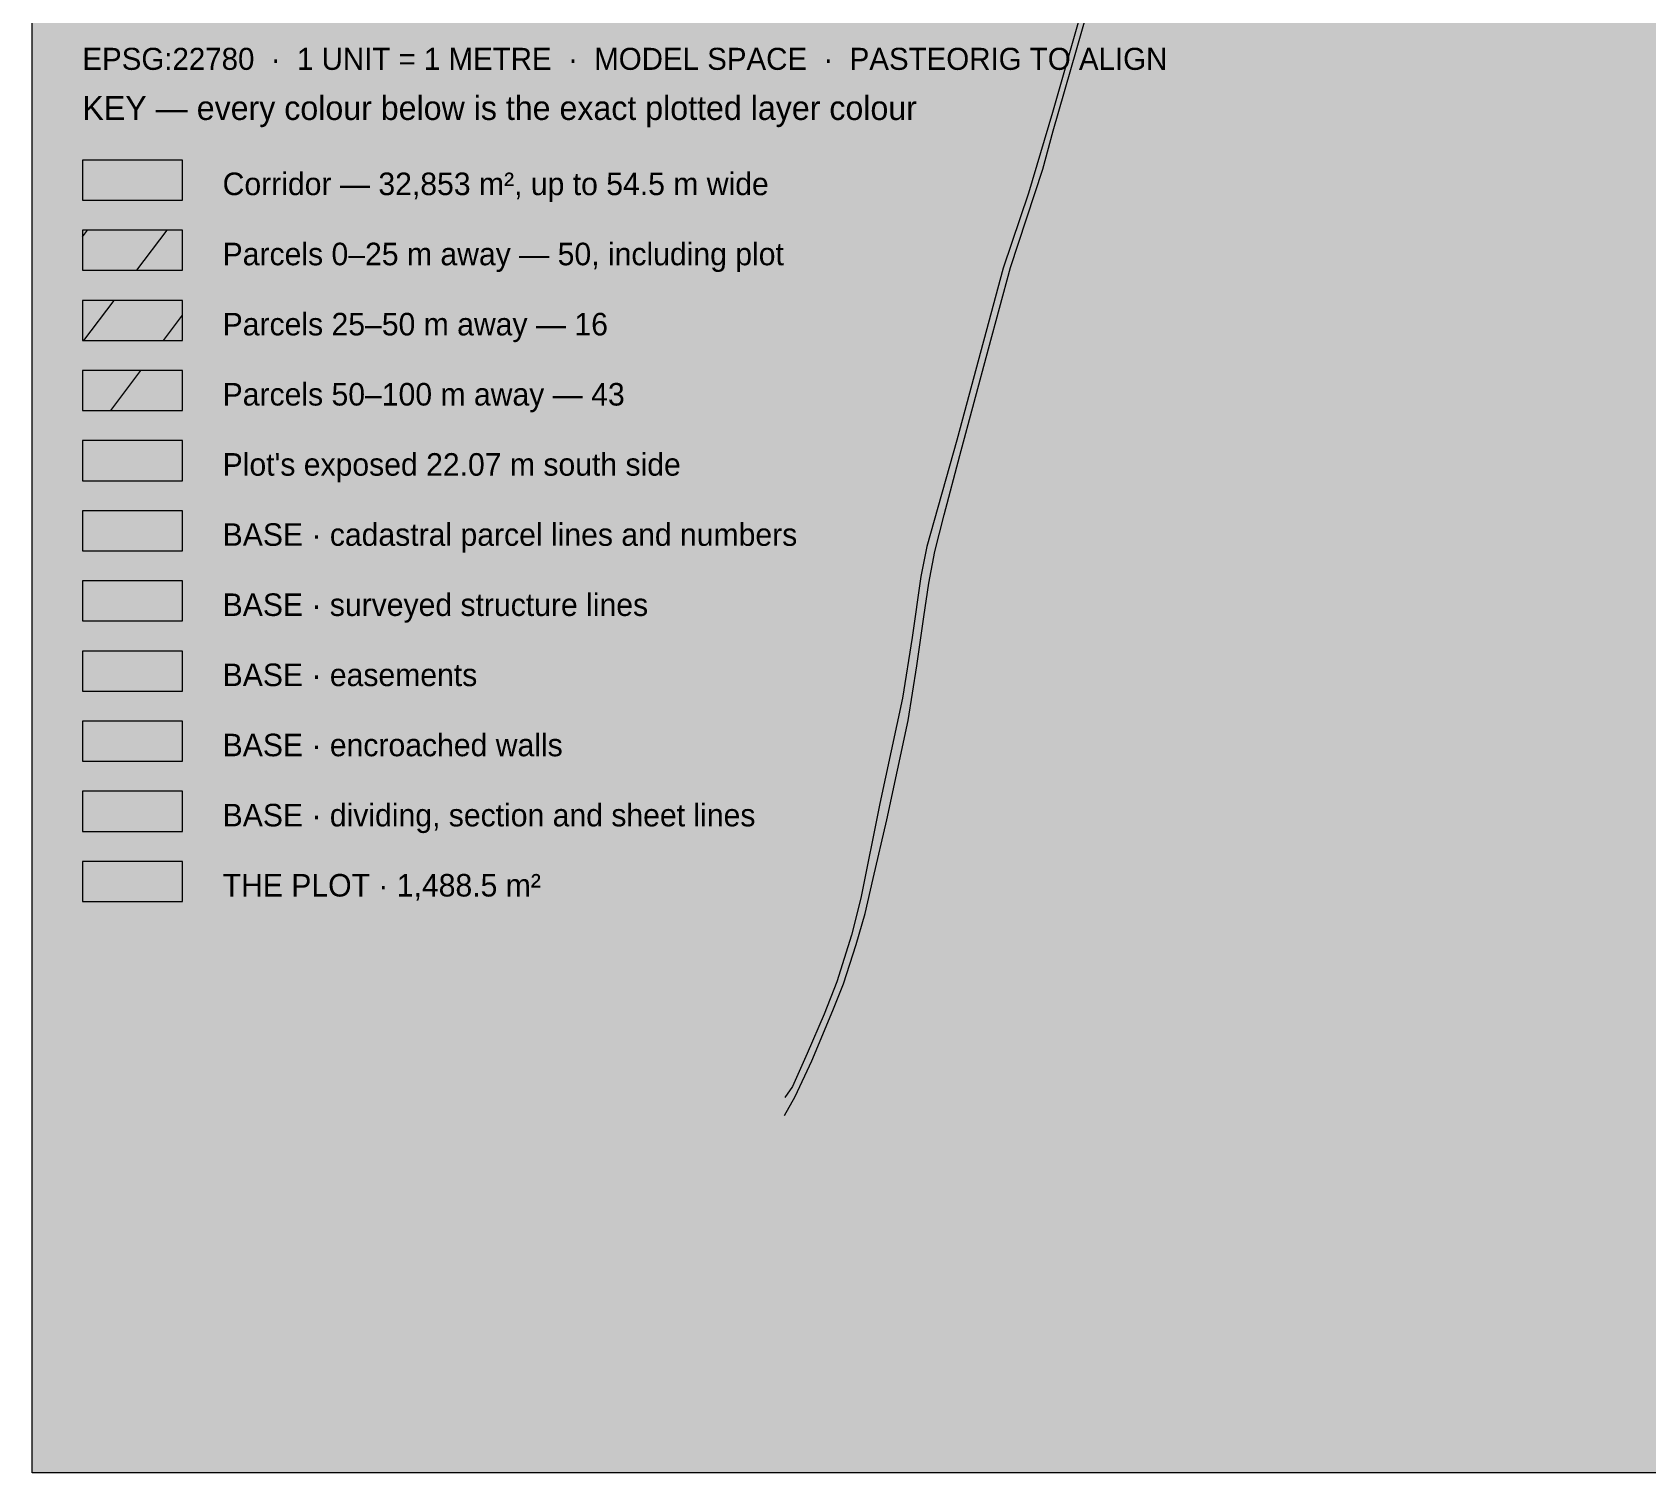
# Model space of a CAD drawing. Header units: metres. Extents: x -334141 to -333355, y -28163 to -27441.
# Drawn here: x -334064.1 to -333903, y -28162.7 to -28019 of the extents above; entities that cross this region are included whole.
import ezdxf

# ---------------------------------------------------------------- set-up
doc = ezdxf.new("R2010")
doc.units = ezdxf.units.M
for name, color, linetype, lineweight, true_color in [('EB-14-CORRIDOR', 7, 'CONTINUOUS', 18, 0x687b74), ('EB-14-EXPOSED-SIDE', 7, 'CONTINUOUS', 18, 0xa64138), ('EB-14-EXPOSURE-0-25M', 7, 'CONTINUOUS', 18, 0xa64138), ('EB-14-EXPOSURE-25-50M', 7, 'CONTINUOUS', 18, 0xb96a61), ('EB-14-EXPOSURE-50-100M', 7, 'CONTINUOUS', 18, 0xd7aaa4), ('EB-BASE-DIVIDING', 7, 'CONTINUOUS', 18, 0xc8bcac), ('EB-BASE-EASEMENTS', 7, 'CONTINUOUS', 18, 0x71806b), ('EB-BASE-ENCROACHED', 7, 'CONTINUOUS', 18, 0x725d47), ('EB-BASE-PARCELS', 7, 'CONTINUOUS', 18, 0x8a8d90), ('EB-BASE-STRUCTURES', 7, 'CONTINUOUS', 18, 0x4e504d), ('EB-KEY-BACKGROUND', 7, 'CONTINUOUS', 0, 0xf4f2ed), ('EB-KEY-TEXT', 7, 'CONTINUOUS', 13, 0x151515), ('EB-PLOT-OUTLINE', 7, 'CONTINUOUS', 18, 0x151515)]:
    doc.layers.add(name, color=color, linetype=linetype, lineweight=lineweight, true_color=true_color)
doc.styles.add('OD-INTER', font='Inter.ttf')

msp = doc.modelspace()

# ---------------------------------------------------------------- hatches: boundary and pattern name
at = {"layer": 'EB-14-CORRIDOR', "transparency": 33554656}
msp.add_hatch(color=256, dxfattribs=at).paths.add_polyline_path([(-334059.11, -28035.72), (-334049.11, -28035.72), (-334049.11, -28031.72), (-334059.11, -28031.72)])
at = {"layer": 'EB-14-EXPOSED-SIDE', "transparency": 33554656}
msp.add_hatch(color=256, dxfattribs=at).paths.add_polyline_path([(-334059.11, -28063.72), (-334049.11, -28063.72), (-334049.11, -28059.72), (-334059.11, -28059.72)])
at = {"layer": 'EB-14-EXPOSURE-0-25M', "transparency": 33554656}
h = msp.add_hatch(dxfattribs=at)
h.set_pattern_fill('ANSI31', color=256, scale=2, angle=8)
h.paths.add_polyline_path([(-334059.11, -28042.72), (-334049.11, -28042.72), (-334049.11, -28038.72), (-334059.11, -28038.72)])
at = {"layer": 'EB-14-EXPOSURE-25-50M', "transparency": 33554656}
h = msp.add_hatch(dxfattribs=at)
h.set_pattern_fill('ANSI31', color=256, scale=2, angle=8)
h.paths.add_polyline_path([(-334059.11, -28049.72), (-334049.11, -28049.72), (-334049.11, -28045.72), (-334059.11, -28045.72)])
at = {"layer": 'EB-14-EXPOSURE-50-100M', "transparency": 33554656}
h = msp.add_hatch(dxfattribs=at)
h.set_pattern_fill('ANSI31', color=256, scale=2, angle=8)
h.paths.add_polyline_path([(-334059.11, -28056.72), (-334049.11, -28056.72), (-334049.11, -28052.72), (-334059.11, -28052.72)])
at = {"layer": 'EB-BASE-DIVIDING', "transparency": 33554656}
msp.add_hatch(color=256, dxfattribs=at).paths.add_polyline_path([(-334059.11, -28098.72), (-334049.11, -28098.72), (-334049.11, -28094.72), (-334059.11, -28094.72)])
at = {"layer": 'EB-BASE-EASEMENTS', "transparency": 33554656}
msp.add_hatch(color=256, dxfattribs=at).paths.add_polyline_path([(-334059.11, -28084.72), (-334049.11, -28084.72), (-334049.11, -28080.72), (-334059.11, -28080.72)])
at = {"layer": 'EB-BASE-ENCROACHED', "transparency": 33554656}
msp.add_hatch(color=256, dxfattribs=at).paths.add_polyline_path([(-334059.11, -28091.72), (-334049.11, -28091.72), (-334049.11, -28087.72), (-334059.11, -28087.72)])
at = {"layer": 'EB-BASE-PARCELS', "transparency": 33554656}
msp.add_hatch(color=256, dxfattribs=at).paths.add_polyline_path([(-334059.11, -28070.72), (-334049.11, -28070.72), (-334049.11, -28066.72), (-334059.11, -28066.72)])
at = {"layer": 'EB-BASE-STRUCTURES', "transparency": 33554656}
msp.add_hatch(color=256, dxfattribs=at).paths.add_polyline_path([(-334059.11, -28077.72), (-334049.11, -28077.72), (-334049.11, -28073.72), (-334059.11, -28073.72)])
at = {"layer": 'EB-KEY-BACKGROUND', "transparency": 33554687}
msp.add_hatch(color=256, dxfattribs=at).paths.add_polyline_path([(-334064.11, -28007.72), (-333479.11, -28007.72), (-333479.11, -28162.72), (-334064.11, -28162.72)])
at = {"layer": 'EB-PLOT-OUTLINE', "transparency": 33554656}
msp.add_hatch(color=256, dxfattribs=at).paths.add_polyline_path([(-334059.11, -28105.72), (-334049.11, -28105.72), (-334049.11, -28101.72), (-334059.11, -28101.72)])

# ---------------------------------------------------------------- linework, layer by layer
at = {"layer": 'EB-14-CORRIDOR'}
msp.add_lwpolyline([(-334059.11, -28035.72), (-334049.11, -28035.72), (-334049.11, -28031.72), (-334059.11, -28031.72)], close=True, dxfattribs=at)
at = {"layer": 'EB-14-EXPOSED-SIDE'}
msp.add_lwpolyline([(-334059.11, -28063.72), (-334049.11, -28063.72), (-334049.11, -28059.72), (-334059.11, -28059.72)], close=True, dxfattribs=at)
at = {"layer": 'EB-14-EXPOSURE-0-25M'}
msp.add_lwpolyline([(-334059.11, -28042.72), (-334049.11, -28042.72), (-334049.11, -28038.72), (-334059.11, -28038.72)], close=True, dxfattribs=at)
at = {"layer": 'EB-14-EXPOSURE-25-50M'}
msp.add_lwpolyline([(-334059.11, -28049.72), (-334049.11, -28049.72), (-334049.11, -28045.72), (-334059.11, -28045.72)], close=True, dxfattribs=at)
at = {"layer": 'EB-14-EXPOSURE-50-100M'}
msp.add_lwpolyline([(-334059.11, -28056.72), (-334049.11, -28056.72), (-334049.11, -28052.72), (-334059.11, -28052.72)], close=True, dxfattribs=at)
at = {"layer": 'EB-BASE-DIVIDING'}
for points in [[(-333948.4, -27976.37), (-333950.98, -27985.17), (-333953.35, -27994.44), (-333956.15, -28005.3), (-333959.31, -28016.59), (-333962.26, -28026.96), (-333964.67, -28035.01), (-333967.18, -28042.51), (-333969.17, -28049.78), (-333971.83, -28059.69), (-333974.81, -28070.3), (-333975.41, -28073.28), (-333976.28, -28079.36), (-333977.24, -28085.43), (-333979.49, -28095.94), (-333981.41, -28105.38), (-333982.33, -28109.07), (-333983.79, -28113.72), (-333985.07, -28116.95), (-333986.77, -28120.89), (-333988.22, -28124.19), (-333989, -28125.27)], [(-333989.01, -28127.07), (-333987.95, -28125.19), (-333986.29, -28121.6), (-333984.2, -28116.6), (-333983.13, -28113.94), (-333981.86, -28109.99), (-333980.97, -28106.91), (-333980.17, -28103.43), (-333978.82, -28097.57), (-333976.69, -28087.66), (-333975.81, -28082.2), (-333975.1, -28077.3), (-333974.6, -28073.96), (-333974.03, -28070.8), (-333973.08, -28067.14), (-333971.51, -28061.22), (-333968.66, -28050.56), (-333966.46, -28042.43), (-333963.23, -28032.64), (-333962.2, -28028.8), (-333959.88, -28020.71), (-333957.86, -28013.71)]]:
    msp.add_lwpolyline(points, dxfattribs=at)
msp.add_lwpolyline([(-334059.11, -28098.72), (-334049.11, -28098.72), (-334049.11, -28094.72), (-334059.11, -28094.72)], close=True, dxfattribs=at)
at = {"layer": 'EB-BASE-EASEMENTS'}
msp.add_lwpolyline([(-334059.11, -28084.72), (-334049.11, -28084.72), (-334049.11, -28080.72), (-334059.11, -28080.72)], close=True, dxfattribs=at)
at = {"layer": 'EB-BASE-ENCROACHED'}
msp.add_lwpolyline([(-334059.11, -28091.72), (-334049.11, -28091.72), (-334049.11, -28087.72), (-334059.11, -28087.72)], close=True, dxfattribs=at)
at = {"layer": 'EB-BASE-PARCELS'}
msp.add_lwpolyline([(-334059.11, -28070.72), (-334049.11, -28070.72), (-334049.11, -28066.72), (-334059.11, -28066.72)], close=True, dxfattribs=at)
at = {"layer": 'EB-BASE-STRUCTURES'}
msp.add_lwpolyline([(-334059.11, -28077.72), (-334049.11, -28077.72), (-334049.11, -28073.72), (-334059.11, -28073.72)], close=True, dxfattribs=at)
at = {"layer": 'EB-KEY-TEXT'}
msp.add_lwpolyline([(-334064.11, -28007.72), (-333479.11, -28007.72), (-333479.11, -28162.72), (-334064.11, -28162.72)], close=True, dxfattribs=at)
at = {"layer": 'EB-PLOT-OUTLINE'}
msp.add_lwpolyline([(-334059.11, -28105.72), (-334049.11, -28105.72), (-334049.11, -28101.72), (-334059.11, -28101.72)], close=True, dxfattribs=at)

# ---------------------------------------------------------------- texts
at = {"layer": 'EB-KEY-TEXT', "style": 'OD-INTER'}
for s, height, p in [('EPSG:22780  ·  1 UNIT = 1 METRE  ·  MODEL SPACE  ·  PASTEORIG TO ALIGN', 2.2, (-334059.11, -28022.72)), ('KEY — every colour below is the exact plotted layer colour', 2.4, (-334059.11, -28027.72)), ('Corridor — 32,853 m², up to 54.5 m wide', 2.25, (-334045.11, -28035.22)), ('Parcels 0–25 m away — 50, including plot', 2.25, (-334045.11, -28042.22)), ('Parcels 25–50 m away — 16', 2.25, (-334045.11, -28049.22)), ('Parcels 50–100 m away — 43', 2.25, (-334045.11, -28056.22)), ("Plot's exposed 22.07 m south side", 2.25, (-334045.11, -28063.22)), ('BASE · cadastral parcel lines and numbers', 2.25, (-334045.11, -28070.22)), ('BASE · surveyed structure lines', 2.25, (-334045.11, -28077.22)), ('BASE · easements', 2.25, (-334045.11, -28084.22)), ('BASE · encroached walls', 2.25, (-334045.11, -28091.22)), ('BASE · dividing, section and sheet lines', 2.25, (-334045.11, -28098.22)), ('THE PLOT · 1,488.5 m²', 2.25, (-334045.11, -28105.22))]:
    msp.add_text(s, height=height, dxfattribs=at).set_placement(p)

doc.saveas('drawing.dxf')
